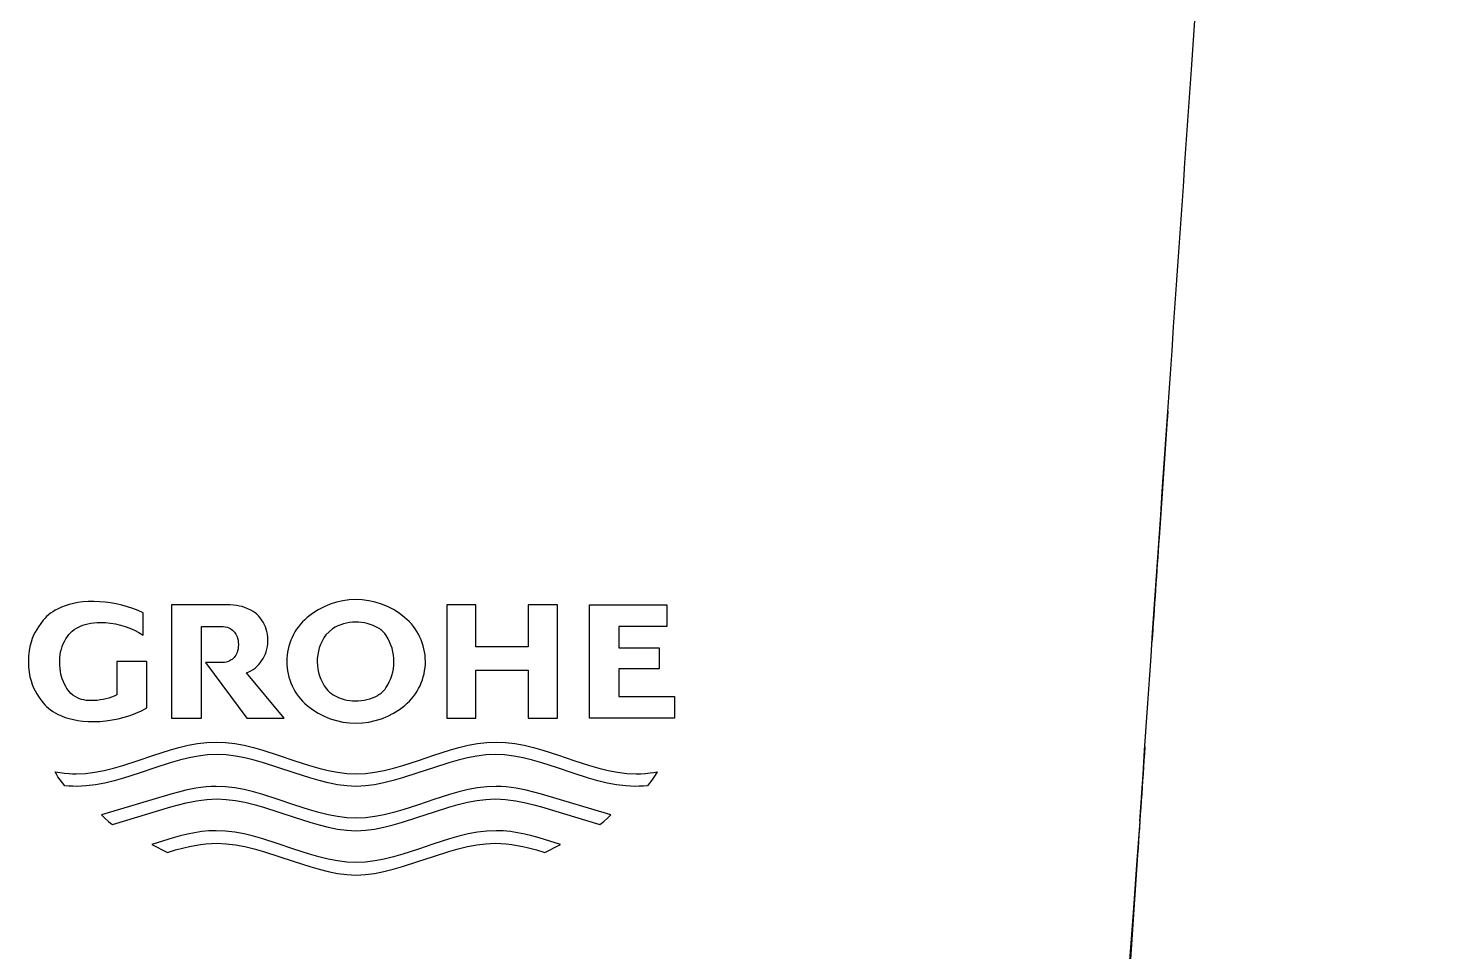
# Model space of a CAD drawing. Header units: millimetres. Extents: x -60 to 7633, y -2614 to 2146.
# Drawn here: x 1351.15 to 1381.95, y -861.07 to -841.06 of the extents above; entities that cross this region are included whole.
import ezdxf

# ---------------------------------------------------------------- set-up
doc = ezdxf.new("R2010")
doc.units = ezdxf.units.MM
doc.layers.get('0').update_dxf_attribs({"color": 250})

msp = doc.modelspace()

# ---------------------------------------------------------------- linework, layer by layer
at = {"linetype": 'Continuous'}
for p, q in [((1352.125, -853.525), (1352.032, -853.548)), ((1352.224, -853.506), (1352.125, -853.525)), ((1352.33, -853.493), (1352.224, -853.506)), ((1352.444, -853.485), (1352.33, -853.493)), ((1352.565, -853.485), (1352.444, -853.485)), ((1352.687, -853.488), (1352.565, -853.485)), ((1352.81, -853.497), (1352.687, -853.488)), ((1352.932, -853.512), (1352.81, -853.497)), ((1353.054, -853.534), (1352.932, -853.512)), ((1351.541, -853.81), (1351.503, -853.848)), ((1351.583, -853.773), (1351.541, -853.81)), ((1351.628, -853.738), (1351.583, -853.773)), ((1351.677, -853.705), (1351.628, -853.738)), ((1351.732, -853.672), (1351.677, -853.705)), ((1351.797, -853.638), (1351.732, -853.672)), ((1351.868, -853.606), (1351.797, -853.638)), ((1351.947, -853.576), (1351.868, -853.606)), ((1352.032, -853.548), (1351.947, -853.576)), ((1353.175, -853.561), (1353.054, -853.534)), ((1353.294, -853.595), (1353.175, -853.561)), ((1353.411, -853.634), (1353.294, -853.595)), ((1353.525, -853.679), (1353.411, -853.634)), ((1353.637, -853.73), (1353.525, -853.679)), ((1353.637, -854.213), (1353.637, -853.73)), ((1354.252, -853.557), (1354.252, -856.011)), ((1355.442, -853.557), (1354.252, -853.557)), ((1355.519, -853.557), (1355.442, -853.557)), ((1355.591, -853.561), (1355.519, -853.557)), ((1355.658, -853.569), (1355.591, -853.561)), ((1355.721, -853.581), (1355.658, -853.569)), ((1355.779, -853.594), (1355.721, -853.581)), ((1355.833, -853.611), (1355.779, -853.594)), ((1355.906, -853.638), (1355.833, -853.611)), ((1355.969, -853.668), (1355.906, -853.638)), ((1356.02, -853.697), (1355.969, -853.668)), ((1356.064, -853.727), (1356.02, -853.697)), ((1356.102, -853.76), (1356.064, -853.727)), ((1356.137, -853.796), (1356.102, -853.76)), ((1356.169, -853.836), (1356.137, -853.796)), ((1356.201, -853.88), (1356.169, -853.836)), ((1360.215, -853.557), (1360.215, -856.011)), ((1360.85, -853.557), (1360.215, -853.557)), ((1360.85, -854.462), (1360.85, -853.557)), ((1362.62, -853.557), (1361.981, -853.557)), ((1361.981, -853.557), (1361.981, -854.462)), ((1362.62, -856.011), (1362.62, -853.557)), ((1363.313, -853.557), (1364.989, -853.557)), ((1363.313, -856.011), (1363.313, -853.557)), ((1364.989, -853.557), (1364.989, -854.026)), ((1351.296, -854.147), (1351.263, -854.213)), ((1351.331, -854.086), (1351.296, -854.147)), ((1351.365, -854.03), (1351.331, -854.086)), ((1351.416, -853.956), (1351.365, -854.03)), ((1351.467, -853.889), (1351.416, -853.956)), ((1351.503, -853.848), (1351.467, -853.889)), ((1352.061, -854.161), (1352.099, -854.125)), ((1352.099, -854.125), (1352.142, -854.091)), ((1352.142, -854.091), (1352.192, -854.059)), ((1352.192, -854.059), (1352.233, -854.037)), ((1352.233, -854.037), (1352.278, -854.016)), ((1352.278, -854.016), (1352.327, -853.996)), ((1352.327, -853.996), (1352.38, -853.978)), ((1352.38, -853.978), (1352.438, -853.963)), ((1352.438, -853.963), (1352.5, -853.951)), ((1352.5, -853.951), (1352.567, -853.942)), ((1352.567, -853.942), (1352.638, -853.937)), ((1352.638, -853.937), (1352.714, -853.937)), ((1352.714, -853.937), (1352.821, -853.94)), ((1352.821, -853.94), (1352.929, -853.95)), ((1352.929, -853.95), (1353.037, -853.968)), ((1353.037, -853.968), (1353.143, -853.992)), ((1353.143, -853.992), (1353.248, -854.024)), ((1353.248, -854.024), (1353.35, -854.062)), ((1353.35, -854.062), (1353.449, -854.106)), ((1353.449, -854.106), (1353.545, -854.157)), ((1354.904, -856.011), (1354.904, -854.026)), ((1354.904, -854.026), (1355.326, -854.026)), ((1355.326, -854.026), (1355.373, -854.027)), ((1355.373, -854.027), (1355.416, -854.032)), ((1355.416, -854.032), (1355.455, -854.041)), ((1355.455, -854.041), (1355.49, -854.053)), ((1355.49, -854.053), (1355.52, -854.067)), ((1355.52, -854.067), (1355.547, -854.082)), ((1355.547, -854.082), (1355.574, -854.102)), ((1355.574, -854.102), (1355.597, -854.124)), ((1355.597, -854.124), (1355.617, -854.148)), ((1355.617, -854.148), (1355.631, -854.168)), ((1356.234, -853.93), (1356.201, -853.88)), ((1356.266, -853.988), (1356.234, -853.93)), ((1356.285, -854.031), (1356.266, -853.988)), ((1356.302, -854.079), (1356.285, -854.031)), ((1356.317, -854.132), (1356.302, -854.079)), ((1356.328, -854.19), (1356.317, -854.132)), ((1357.74, -854.073), (1357.597, -854.205)), ((1363.948, -854.026), (1363.948, -854.484)), ((1364.989, -854.026), (1363.948, -854.026)), ((1351.206, -854.367), (1351.183, -854.456)), ((1351.233, -854.286), (1351.206, -854.367)), ((1351.263, -854.213), (1351.233, -854.286)), ((1351.88, -854.46), (1351.899, -854.412)), ((1351.899, -854.412), (1351.93, -854.348)), ((1351.93, -854.348), (1351.963, -854.293)), ((1351.963, -854.293), (1351.994, -854.244)), ((1351.994, -854.244), (1352.026, -854.201)), ((1352.026, -854.201), (1352.061, -854.161)), ((1353.545, -854.157), (1353.637, -854.213)), ((1355.631, -854.168), (1355.644, -854.19)), ((1355.644, -854.19), (1355.658, -854.216)), ((1355.658, -854.216), (1355.671, -854.245)), ((1355.671, -854.245), (1355.683, -854.279)), ((1355.683, -854.279), (1355.692, -854.318)), ((1355.692, -854.318), (1355.699, -854.364)), ((1355.699, -854.364), (1355.701, -854.416)), ((1355.701, -854.416), (1355.699, -854.469)), ((1356.335, -854.255), (1356.328, -854.19)), ((1356.328, -854.461), (1356.335, -854.397)), ((1356.338, -854.326), (1356.335, -854.255)), ((1356.335, -854.397), (1356.338, -854.326)), ((1351.154, -854.664), (1351.15, -854.784)), ((1351.165, -854.555), (1351.154, -854.664)), ((1351.183, -854.456), (1351.165, -854.555)), ((1351.827, -854.784), (1351.83, -854.706)), ((1351.83, -854.706), (1351.837, -854.635)), ((1351.837, -854.635), (1351.848, -854.57)), ((1351.848, -854.57), (1351.863, -854.512)), ((1351.863, -854.512), (1351.88, -854.46)), ((1355.524, -854.764), (1355.497, -854.776)), ((1355.547, -854.75), (1355.524, -854.764)), ((1355.568, -854.736), (1355.547, -854.75)), ((1355.586, -854.72), (1355.568, -854.736)), ((1355.607, -854.697), (1355.586, -854.72)), ((1355.626, -854.672), (1355.607, -854.697)), ((1355.644, -854.643), (1355.626, -854.672)), ((1355.658, -854.617), (1355.644, -854.643)), ((1355.671, -854.588), (1355.658, -854.617)), ((1355.683, -854.554), (1355.671, -854.588)), ((1355.692, -854.515), (1355.683, -854.554)), ((1355.699, -854.469), (1355.692, -854.515)), ((1356.201, -854.771), (1356.234, -854.721)), ((1356.234, -854.721), (1356.266, -854.663)), ((1356.266, -854.663), (1356.285, -854.62)), ((1356.285, -854.62), (1356.302, -854.572)), ((1356.302, -854.572), (1356.317, -854.519)), ((1356.317, -854.519), (1356.328, -854.461)), ((1361.981, -854.462), (1360.85, -854.462)), ((1363.948, -854.484), (1364.822, -854.484)), ((1364.822, -854.484), (1364.822, -854.939)), ((1351.15, -854.784), (1351.154, -854.904)), ((1351.154, -854.904), (1351.165, -855.013)), ((1351.165, -855.013), (1351.183, -855.112)), ((1351.829, -854.862), (1351.827, -854.784)), ((1351.835, -854.933), (1351.829, -854.862)), ((1351.844, -854.998), (1351.835, -854.933)), ((1351.855, -855.056), (1351.844, -854.998)), ((1351.868, -855.109), (1351.855, -855.056)), ((1353.719, -854.784), (1353.064, -854.784)), ((1353.064, -854.784), (1353.064, -855.505)), ((1353.719, -855.79), (1353.719, -854.784)), ((1355.36, -854.806), (1354.986, -854.806)), ((1354.986, -854.806), (1355.887, -856.011)), ((1355.399, -854.803), (1355.36, -854.806)), ((1355.435, -854.796), (1355.399, -854.803)), ((1355.468, -854.787), (1355.435, -854.796)), ((1355.497, -854.776), (1355.468, -854.787)), ((1355.873, -855.027), (1355.924, -855.006)), ((1356.695, -856.011), (1355.873, -855.027)), ((1355.924, -855.006), (1355.969, -854.983)), ((1355.969, -854.983), (1356.02, -854.954)), ((1356.02, -854.954), (1356.064, -854.924)), ((1356.064, -854.924), (1356.102, -854.891)), ((1356.102, -854.891), (1356.137, -854.855)), ((1356.137, -854.855), (1356.169, -854.815)), ((1356.169, -854.815), (1356.201, -854.771)), ((1360.85, -856.011), (1360.85, -854.969)), ((1360.85, -854.969), (1361.981, -854.969)), ((1361.981, -854.969), (1361.981, -856.011)), ((1363.948, -854.939), (1363.948, -855.542)), ((1364.822, -854.939), (1363.948, -854.939)), ((1351.183, -855.112), (1351.206, -855.201)), ((1351.206, -855.201), (1351.233, -855.282)), ((1351.233, -855.282), (1351.263, -855.355)), ((1351.263, -855.355), (1351.296, -855.421)), ((1351.883, -855.156), (1351.868, -855.109)), ((1351.907, -855.22), (1351.883, -855.156)), ((1351.933, -855.276), (1351.907, -855.22)), ((1351.957, -855.324), (1351.933, -855.276)), ((1351.982, -855.367), (1351.957, -855.324)), ((1352.009, -855.407), (1351.982, -855.367)), ((1351.296, -855.421), (1351.331, -855.482)), ((1351.331, -855.482), (1351.365, -855.538)), ((1351.365, -855.538), (1351.416, -855.612)), ((1351.416, -855.612), (1351.467, -855.679)), ((1351.467, -855.679), (1351.503, -855.72)), ((1352.038, -855.443), (1352.009, -855.407)), ((1352.072, -855.477), (1352.038, -855.443)), ((1352.111, -855.509), (1352.072, -855.477)), ((1352.16, -855.542), (1352.111, -855.509)), ((1352.216, -855.572), (1352.16, -855.542)), ((1352.257, -855.59), (1352.216, -855.572)), ((1352.302, -855.605), (1352.257, -855.59)), ((1352.351, -855.617), (1352.302, -855.605)), ((1352.402, -855.626), (1352.351, -855.617)), ((1352.458, -855.631), (1352.402, -855.626)), ((1352.517, -855.631), (1352.458, -855.631)), ((1352.579, -855.63), (1352.517, -855.631)), ((1352.642, -855.625), (1352.579, -855.63)), ((1352.704, -855.617), (1352.642, -855.625)), ((1352.767, -855.606), (1352.704, -855.617)), ((1352.828, -855.592), (1352.767, -855.606)), ((1352.889, -855.575), (1352.828, -855.592)), ((1352.949, -855.554), (1352.889, -855.575)), ((1353.007, -855.531), (1352.949, -855.554)), ((1353.064, -855.505), (1353.007, -855.531)), ((1363.948, -855.542), (1365.153, -855.542)), ((1365.153, -855.542), (1365.153, -856.011)), ((1351.503, -855.72), (1351.541, -855.758)), ((1351.541, -855.758), (1351.583, -855.795)), ((1351.583, -855.795), (1351.628, -855.83)), ((1351.628, -855.83), (1351.677, -855.863)), ((1351.677, -855.863), (1351.732, -855.896)), ((1351.732, -855.896), (1351.797, -855.93)), ((1351.797, -855.93), (1351.868, -855.962)), ((1351.868, -855.962), (1351.947, -855.993)), ((1351.947, -855.993), (1352.032, -856.02)), ((1353.095, -856.025), (1353.225, -855.991)), ((1353.225, -855.991), (1353.354, -855.951)), ((1353.354, -855.951), (1353.479, -855.904)), ((1353.479, -855.904), (1353.601, -855.85)), ((1353.601, -855.85), (1353.719, -855.79)), ((1352.032, -856.02), (1352.125, -856.043)), ((1352.125, -856.043), (1352.224, -856.062)), ((1352.224, -856.062), (1352.33, -856.075)), ((1352.33, -856.075), (1352.444, -856.083)), ((1352.444, -856.083), (1352.565, -856.083)), ((1352.565, -856.083), (1352.698, -856.08)), ((1352.698, -856.08), (1352.831, -856.069)), ((1352.831, -856.069), (1352.963, -856.05)), ((1352.963, -856.05), (1353.095, -856.025)), ((1354.252, -856.011), (1354.904, -856.011)), ((1355.887, -856.011), (1356.695, -856.011)), ((1360.215, -856.011), (1360.85, -856.011)), ((1361.981, -856.011), (1362.62, -856.011)), ((1365.153, -856.011), (1363.313, -856.011)), ((1354.407, -856.648), (1354.61, -856.599)), ((1354.61, -856.599), (1354.812, -856.561)), ((1354.812, -856.561), (1355.014, -856.536)), ((1355.014, -856.536), (1355.217, -856.528)), ((1355.217, -856.528), (1355.419, -856.537)), ((1355.419, -856.537), (1355.621, -856.561)), ((1355.621, -856.561), (1355.824, -856.599)), ((1355.824, -856.599), (1356.026, -856.649)), ((1360.478, -856.649), (1360.68, -856.599)), ((1360.68, -856.599), (1360.883, -856.561)), ((1360.883, -856.561), (1361.085, -856.537)), ((1361.085, -856.537), (1361.287, -856.528)), ((1361.287, -856.528), (1361.49, -856.536)), ((1361.49, -856.536), (1361.692, -856.561)), ((1361.692, -856.561), (1361.894, -856.599)), ((1361.894, -856.599), (1362.097, -856.648)), ((1353.53, -856.928), (1353.868, -856.814)), ((1353.868, -856.814), (1354.205, -856.705)), ((1354.205, -856.705), (1354.407, -856.648)), ((1354.63, -856.872), (1354.427, -856.921)), ((1354.832, -856.834), (1354.63, -856.872)), ((1355.034, -856.809), (1354.832, -856.834)), ((1355.237, -856.801), (1355.034, -856.809)), ((1355.438, -856.809), (1355.237, -856.801)), ((1355.639, -856.834), (1355.438, -856.809)), ((1355.84, -856.872), (1355.639, -856.834)), ((1356.041, -856.92), (1355.84, -856.872)), ((1356.026, -856.649), (1356.228, -856.706)), ((1356.228, -856.706), (1356.566, -856.815)), ((1356.566, -856.815), (1356.903, -856.929)), ((1359.601, -856.929), (1359.938, -856.815)), ((1359.938, -856.815), (1360.276, -856.706)), ((1360.276, -856.706), (1360.478, -856.649)), ((1360.664, -856.872), (1360.463, -856.92)), ((1360.865, -856.834), (1360.664, -856.872)), ((1361.066, -856.809), (1360.865, -856.834)), ((1361.267, -856.801), (1361.066, -856.809)), ((1361.47, -856.809), (1361.267, -856.801)), ((1361.672, -856.834), (1361.47, -856.809)), ((1361.874, -856.872), (1361.672, -856.834)), ((1362.077, -856.921), (1361.874, -856.872)), ((1362.097, -856.648), (1362.299, -856.705)), ((1362.299, -856.705), (1362.636, -856.814)), ((1362.636, -856.814), (1362.974, -856.928)), ((1351.726, -857.175), (1351.827, -857.191)), ((1351.757, -857.228), (1351.726, -857.175)), ((1351.79, -857.28), (1351.757, -857.228)), ((1351.827, -857.191), (1351.928, -857.203)), ((1351.928, -857.203), (1352.03, -857.211)), ((1352.03, -857.211), (1352.105, -857.215)), ((1352.105, -857.215), (1352.181, -857.216)), ((1352.181, -857.216), (1352.384, -857.207)), ((1352.384, -857.207), (1352.586, -857.182)), ((1352.586, -857.182), (1352.788, -857.144)), ((1352.788, -857.144), (1352.991, -857.094)), ((1352.991, -857.094), (1353.193, -857.037)), ((1353.193, -857.037), (1353.53, -856.928)), ((1353.55, -857.201), (1353.213, -857.31)), ((1353.888, -857.087), (1353.55, -857.201)), ((1354.225, -856.979), (1353.888, -857.087)), ((1354.427, -856.921), (1354.225, -856.979)), ((1356.242, -856.977), (1356.041, -856.92)), ((1356.577, -857.085), (1356.242, -856.977)), ((1356.912, -857.198), (1356.577, -857.085)), ((1356.903, -856.929), (1357.24, -857.038)), ((1357.247, -857.307), (1356.912, -857.198)), ((1357.24, -857.038), (1357.443, -857.095)), ((1357.443, -857.095), (1357.645, -857.144)), ((1357.645, -857.144), (1357.847, -857.182)), ((1357.847, -857.182), (1358.05, -857.207)), ((1358.05, -857.207), (1358.252, -857.216)), ((1358.252, -857.216), (1358.454, -857.207)), ((1358.454, -857.207), (1358.657, -857.182)), ((1358.657, -857.182), (1358.859, -857.144)), ((1358.859, -857.144), (1359.061, -857.095)), ((1359.061, -857.095), (1359.264, -857.038)), ((1359.592, -857.198), (1359.257, -857.307)), ((1359.264, -857.038), (1359.601, -856.929)), ((1359.927, -857.085), (1359.592, -857.198)), ((1360.262, -856.977), (1359.927, -857.085)), ((1360.463, -856.92), (1360.262, -856.977)), ((1362.279, -856.979), (1362.077, -856.921)), ((1362.616, -857.087), (1362.279, -856.979)), ((1362.954, -857.201), (1362.616, -857.087)), ((1363.291, -857.31), (1362.954, -857.201)), ((1362.974, -856.928), (1363.311, -857.037)), ((1363.311, -857.037), (1363.513, -857.094)), ((1363.513, -857.094), (1363.716, -857.144)), ((1363.716, -857.144), (1363.918, -857.182)), ((1363.918, -857.182), (1364.12, -857.207)), ((1364.12, -857.207), (1364.323, -857.216)), ((1364.323, -857.216), (1364.424, -857.214)), ((1364.424, -857.214), (1364.525, -857.208)), ((1364.525, -857.208), (1364.626, -857.197)), ((1364.626, -857.197), (1364.702, -857.187)), ((1364.702, -857.187), (1364.778, -857.175)), ((1364.778, -857.175), (1364.736, -857.245)), ((1351.837, -857.347), (1351.79, -857.28)), ((1351.886, -857.412), (1351.837, -857.347)), ((1351.938, -857.475), (1351.886, -857.412)), ((1352.026, -857.483), (1351.938, -857.475)), ((1352.114, -857.487), (1352.026, -857.483)), ((1352.201, -857.489), (1352.114, -857.487)), ((1352.404, -857.48), (1352.201, -857.489)), ((1352.606, -857.455), (1352.404, -857.48)), ((1352.808, -857.417), (1352.606, -857.455)), ((1353.011, -857.367), (1352.808, -857.417)), ((1353.213, -857.31), (1353.011, -857.367)), ((1354.781, -857.527), (1354.672, -857.547)), ((1354.89, -857.511), (1354.781, -857.527)), ((1354.999, -857.499), (1354.89, -857.511)), ((1355.108, -857.491), (1354.999, -857.499)), ((1355.217, -857.489), (1355.108, -857.491)), ((1355.419, -857.497), (1355.217, -857.489)), ((1355.621, -857.522), (1355.419, -857.497)), ((1355.824, -857.56), (1355.621, -857.522)), ((1357.448, -857.364), (1357.247, -857.307)), ((1357.649, -857.414), (1357.448, -857.364)), ((1357.85, -857.453), (1357.649, -857.414)), ((1358.051, -857.479), (1357.85, -857.453)), ((1358.252, -857.489), (1358.051, -857.479)), ((1358.453, -857.479), (1358.252, -857.489)), ((1358.654, -857.453), (1358.453, -857.479)), ((1358.855, -857.414), (1358.654, -857.453)), ((1359.056, -857.364), (1358.855, -857.414)), ((1359.257, -857.307), (1359.056, -857.364)), ((1360.883, -857.522), (1360.68, -857.56)), ((1361.085, -857.497), (1360.883, -857.522)), ((1361.287, -857.489), (1361.085, -857.497)), ((1361.396, -857.491), (1361.287, -857.489)), ((1361.505, -857.499), (1361.396, -857.491)), ((1361.614, -857.511), (1361.505, -857.499)), ((1361.723, -857.527), (1361.614, -857.511)), ((1361.832, -857.547), (1361.723, -857.527)), ((1363.493, -857.367), (1363.291, -857.31)), ((1363.696, -857.417), (1363.493, -857.367)), ((1363.898, -857.455), (1363.696, -857.417)), ((1364.1, -857.48), (1363.898, -857.455)), ((1364.303, -857.489), (1364.1, -857.48)), ((1364.39, -857.487), (1364.303, -857.489)), ((1364.478, -857.483), (1364.39, -857.487)), ((1364.566, -857.475), (1364.478, -857.483)), ((1364.605, -857.428), (1364.566, -857.475)), ((1364.643, -857.38), (1364.605, -857.428)), ((1364.691, -857.314), (1364.643, -857.38)), ((1364.736, -857.245), (1364.691, -857.314)), ((1354.236, -857.657), (1352.731, -858.104)), ((1354.4, -857.611), (1354.236, -857.657)), ((1354.563, -857.57), (1354.4, -857.611)), ((1354.672, -857.547), (1354.563, -857.57)), ((1354.57, -857.846), (1354.681, -857.822)), ((1354.681, -857.822), (1354.792, -857.801)), ((1354.792, -857.801), (1354.903, -857.785)), ((1354.903, -857.785), (1355.014, -857.772)), ((1355.014, -857.772), (1355.125, -857.764)), ((1355.125, -857.764), (1355.237, -857.762)), ((1355.237, -857.762), (1355.438, -857.77)), ((1355.438, -857.77), (1355.639, -857.795)), ((1355.639, -857.795), (1355.84, -857.833)), ((1356.026, -857.61), (1355.824, -857.56)), ((1355.84, -857.833), (1356.041, -857.881)), ((1356.228, -857.667), (1356.026, -857.61)), ((1356.566, -857.776), (1356.228, -857.667)), ((1356.903, -857.89), (1356.566, -857.776)), ((1359.938, -857.776), (1359.601, -857.89)), ((1360.276, -857.667), (1359.938, -857.776)), ((1360.478, -857.61), (1360.276, -857.667)), ((1360.463, -857.881), (1360.664, -857.833)), ((1360.68, -857.56), (1360.478, -857.61)), ((1360.664, -857.833), (1360.865, -857.795)), ((1360.865, -857.795), (1361.066, -857.77)), ((1361.066, -857.77), (1361.267, -857.762)), ((1361.267, -857.762), (1361.379, -857.764)), ((1361.379, -857.764), (1361.49, -857.772)), ((1361.49, -857.772), (1361.601, -857.785)), ((1361.601, -857.785), (1361.712, -857.801)), ((1361.712, -857.801), (1361.823, -857.822)), ((1361.823, -857.822), (1361.934, -857.846)), ((1361.941, -857.57), (1361.832, -857.547)), ((1362.104, -857.611), (1361.941, -857.57)), ((1362.268, -857.657), (1362.104, -857.611)), ((1363.773, -858.104), (1362.268, -857.657)), ((1352.731, -858.104), (1352.806, -858.179)), ((1352.971, -858.316), (1354.236, -857.936)), ((1354.236, -857.936), (1354.403, -857.888)), ((1354.403, -857.888), (1354.57, -857.846)), ((1356.041, -857.881), (1356.242, -857.938)), ((1356.242, -857.938), (1356.577, -858.046)), ((1356.577, -858.046), (1356.912, -858.159)), ((1357.24, -857.998), (1356.903, -857.89)), ((1357.443, -858.056), (1357.24, -857.998)), ((1357.645, -858.105), (1357.443, -858.056)), ((1357.847, -858.143), (1357.645, -858.105)), ((1358.05, -858.168), (1357.847, -858.143)), ((1358.657, -858.143), (1358.454, -858.168)), ((1358.859, -858.105), (1358.657, -858.143)), ((1359.061, -858.056), (1358.859, -858.105)), ((1359.264, -857.998), (1359.061, -858.056)), ((1359.601, -857.89), (1359.264, -857.998)), ((1359.592, -858.159), (1359.927, -858.046)), ((1359.927, -858.046), (1360.262, -857.938)), ((1360.262, -857.938), (1360.463, -857.881)), ((1361.934, -857.846), (1362.101, -857.888)), ((1362.101, -857.888), (1362.268, -857.936)), ((1362.268, -857.936), (1363.533, -858.316)), ((1363.698, -858.179), (1363.736, -858.142)), ((1363.736, -858.142), (1363.773, -858.104)), ((1352.806, -858.179), (1352.886, -858.25)), ((1352.886, -858.25), (1352.928, -858.283)), ((1352.928, -858.283), (1352.971, -858.316)), ((1355.062, -858.455), (1354.906, -858.469)), ((1355.217, -858.449), (1355.062, -858.455)), ((1355.419, -858.458), (1355.217, -858.449)), ((1355.621, -858.483), (1355.419, -858.458)), ((1356.912, -858.159), (1357.247, -858.268)), ((1357.247, -858.268), (1357.448, -858.325)), ((1357.448, -858.325), (1357.649, -858.375)), ((1357.649, -858.375), (1357.85, -858.414)), ((1357.85, -858.414), (1358.051, -858.439)), ((1358.252, -858.177), (1358.05, -858.168)), ((1358.051, -858.439), (1358.252, -858.45)), ((1358.454, -858.168), (1358.252, -858.177)), ((1358.252, -858.45), (1358.453, -858.439)), ((1358.453, -858.439), (1358.654, -858.414)), ((1358.654, -858.414), (1358.855, -858.375)), ((1358.855, -858.375), (1359.056, -858.325)), ((1359.056, -858.325), (1359.257, -858.268)), ((1359.257, -858.268), (1359.592, -858.159)), ((1361.085, -858.458), (1360.883, -858.483)), ((1361.287, -858.449), (1361.085, -858.458)), ((1361.442, -858.455), (1361.287, -858.449)), ((1361.598, -858.469), (1361.442, -858.455)), ((1363.533, -858.316), (1363.618, -858.25)), ((1363.618, -858.25), (1363.698, -858.179)), ((1354.053, -858.675), (1353.821, -858.751)), ((1353.821, -858.751), (1354.161, -858.92)), ((1354.286, -858.603), (1354.053, -858.675)), ((1354.441, -858.561), (1354.286, -858.603)), ((1354.596, -858.524), (1354.441, -858.561)), ((1354.751, -858.493), (1354.596, -858.524)), ((1354.639, -858.792), (1354.759, -858.768)), ((1354.906, -858.469), (1354.751, -858.493)), ((1354.759, -858.768), (1354.878, -858.749)), ((1354.878, -858.749), (1354.998, -858.735)), ((1354.998, -858.735), (1355.117, -858.726)), ((1355.117, -858.726), (1355.237, -858.723)), ((1355.237, -858.723), (1355.438, -858.731)), ((1355.438, -858.731), (1355.639, -858.756)), ((1355.824, -858.521), (1355.621, -858.483)), ((1355.639, -858.756), (1355.84, -858.793)), ((1356.026, -858.57), (1355.824, -858.521)), ((1356.228, -858.628), (1356.026, -858.57)), ((1356.566, -858.737), (1356.228, -858.628)), ((1356.903, -858.851), (1356.566, -858.737)), ((1359.938, -858.737), (1359.601, -858.851)), ((1360.276, -858.628), (1359.938, -858.737)), ((1360.478, -858.57), (1360.276, -858.628)), ((1360.68, -858.521), (1360.478, -858.57)), ((1360.664, -858.793), (1360.865, -858.756)), ((1360.883, -858.483), (1360.68, -858.521)), ((1360.865, -858.756), (1361.066, -858.731)), ((1361.066, -858.731), (1361.267, -858.723)), ((1361.267, -858.723), (1361.387, -858.726)), ((1361.387, -858.726), (1361.506, -858.735)), ((1361.506, -858.735), (1361.626, -858.749)), ((1361.753, -858.493), (1361.598, -858.469)), ((1361.626, -858.749), (1361.745, -858.768)), ((1361.745, -858.768), (1361.865, -858.792)), ((1361.908, -858.524), (1361.753, -858.493)), ((1362.063, -858.561), (1361.908, -858.524)), ((1362.218, -858.603), (1362.063, -858.561)), ((1362.451, -858.675), (1362.218, -858.603)), ((1362.343, -858.92), (1362.683, -858.751)), ((1362.683, -858.751), (1362.451, -858.675)), ((1354.161, -858.92), (1354.34, -858.867)), ((1354.34, -858.867), (1354.519, -858.819)), ((1354.519, -858.819), (1354.639, -858.792)), ((1355.84, -858.793), (1356.041, -858.842)), ((1356.041, -858.842), (1356.242, -858.899)), ((1356.242, -858.899), (1356.577, -859.007)), ((1356.577, -859.007), (1356.912, -859.12)), ((1357.24, -858.959), (1356.903, -858.851)), ((1357.443, -859.017), (1357.24, -858.959)), ((1357.645, -859.066), (1357.443, -859.017)), ((1357.847, -859.104), (1357.645, -859.066)), ((1358.859, -859.066), (1358.657, -859.104)), ((1359.061, -859.017), (1358.859, -859.066)), ((1359.264, -858.959), (1359.061, -859.017)), ((1359.601, -858.851), (1359.264, -858.959)), ((1359.592, -859.12), (1359.927, -859.007)), ((1359.927, -859.007), (1360.262, -858.899)), ((1360.262, -858.899), (1360.463, -858.842)), ((1360.463, -858.842), (1360.664, -858.793)), ((1361.865, -858.792), (1361.985, -858.819)), ((1361.985, -858.819), (1362.164, -858.867)), ((1362.164, -858.867), (1362.343, -858.92)), ((1356.912, -859.12), (1357.247, -859.228)), ((1357.247, -859.228), (1357.448, -859.286)), ((1357.448, -859.286), (1357.649, -859.336)), ((1357.649, -859.336), (1357.85, -859.375)), ((1358.05, -859.129), (1357.847, -859.104)), ((1357.85, -859.375), (1358.051, -859.4)), ((1358.252, -859.138), (1358.05, -859.129)), ((1358.454, -859.129), (1358.252, -859.138)), ((1358.453, -859.4), (1358.654, -859.375)), ((1358.657, -859.104), (1358.454, -859.129)), ((1358.654, -859.375), (1358.855, -859.336)), ((1358.855, -859.336), (1359.056, -859.286)), ((1359.056, -859.286), (1359.257, -859.228)), ((1359.257, -859.228), (1359.592, -859.12)), ((1358.051, -859.4), (1358.252, -859.411)), ((1358.252, -859.411), (1358.453, -859.4))]:
    msp.add_line(p, q, dxfattribs=at)
for centre, radius, start, end in [((1358.249, -855.078), 1.636, 49.9233, 130.3963), ((1357.998, -854.784), 1.249, 130.3963, 229.6037), ((1358.515, -854.783), 1.239, 309.803, 50.5588), ((1358.248, -854.902), 0.972, 59.7043, 121.5223), ((1358.487, -854.494), 0.499, 32.9032, 59.7349), ((1358.39, -854.783), 0.981, 143.9339, 217.0346), ((1358.042, -854.782), 1.029, 326.0794, 32.9338), ((1358.005, -855.074), 0.498, 216.9907, 240.1933), ((1358.482, -855.078), 0.499, 298.6278, 326.1067), ((1358.248, -854.651), 0.987, 240.1494, 298.6551), ((1358.248, -854.463), 1.656, 230.197, 309.803), ((3180.128, -993.29), 1809.935, 175.721256, 179.538388)]:
    msp.add_arc(centre, radius, start, end, dxfattribs=at)
for points, knots in [([(1375.239, -858.246), (1375.607, -852.786), (1375.982, -847.352), (1376.99, -832.887), (1377.625, -823.929), (1378.883, -806.216), (1379.506, -797.462), (1380.738, -780.097), (1381.348, -771.486), (1381.952, -762.92)], [0.55057, 0.55057, 0.55057, 0.55057, 0.625, 0.625, 0.75, 0.75, 0.875, 0.875, 1, 1, 1, 1]), ([(1375.845, -849.348), (1375.841, -849.411), (1375.837, -849.473), (1375.813, -849.82), (1375.754, -850.677), (1375.644, -852.285), (1375.553, -853.609), (1375.502, -854.362)], [0.40930436, 0.40930436, 0.40930436, 0.40930436, 0.41015625, 0.41015625, 0.4140625, 0.421875, 0.43215154, 0.43215154, 0.43215154, 0.43215154]), ([(1375.348, -856.635), (1375.295, -857.415), (1375.242, -858.195), (1375.113, -860.123), (1375.036, -861.272), (1374.806, -864.72), (1374.654, -867.023), (1374.429, -870.483), (1374.355, -871.638), (1374.262, -873.082), (1374.244, -873.37), (1374.207, -873.948), (1374.151, -874.815), (1373.95, -877.994), (1373.77, -880.887), (1373.489, -885.519), (1373.35, -887.837), (1373.148, -891.317), (1373.081, -892.477), (1372.949, -894.798), (1372.884, -895.959), (1372.756, -898.282), (1372.693, -899.443), (1372.568, -901.767), (1372.507, -902.929), (1372.387, -905.254), (1372.327, -906.417), (1372.211, -908.742), (1372.154, -909.905), (1371.989, -913.311), (1371.885, -915.554), (1371.786, -917.797)], [0.4424919, 0.4424919, 0.4424919, 0.4424919, 0.453125, 0.453125, 0.46875, 0.46875, 0.5, 0.5, 0.515625, 0.515625, 0.5195312, 0.5195312, 0.5234375, 0.53125, 0.5625, 0.5625, 0.59375, 0.59375, 0.609375, 0.609375, 0.625, 0.625, 0.640625, 0.640625, 0.65625, 0.65625, 0.671875, 0.671875, 0.6875, 0.6875, 0.7176207, 0.7176207, 0.7176207, 0.7176207])]:
    msp.add_open_spline(points, degree=3, knots=knots, dxfattribs=at)

doc.saveas('drawing.dxf')
